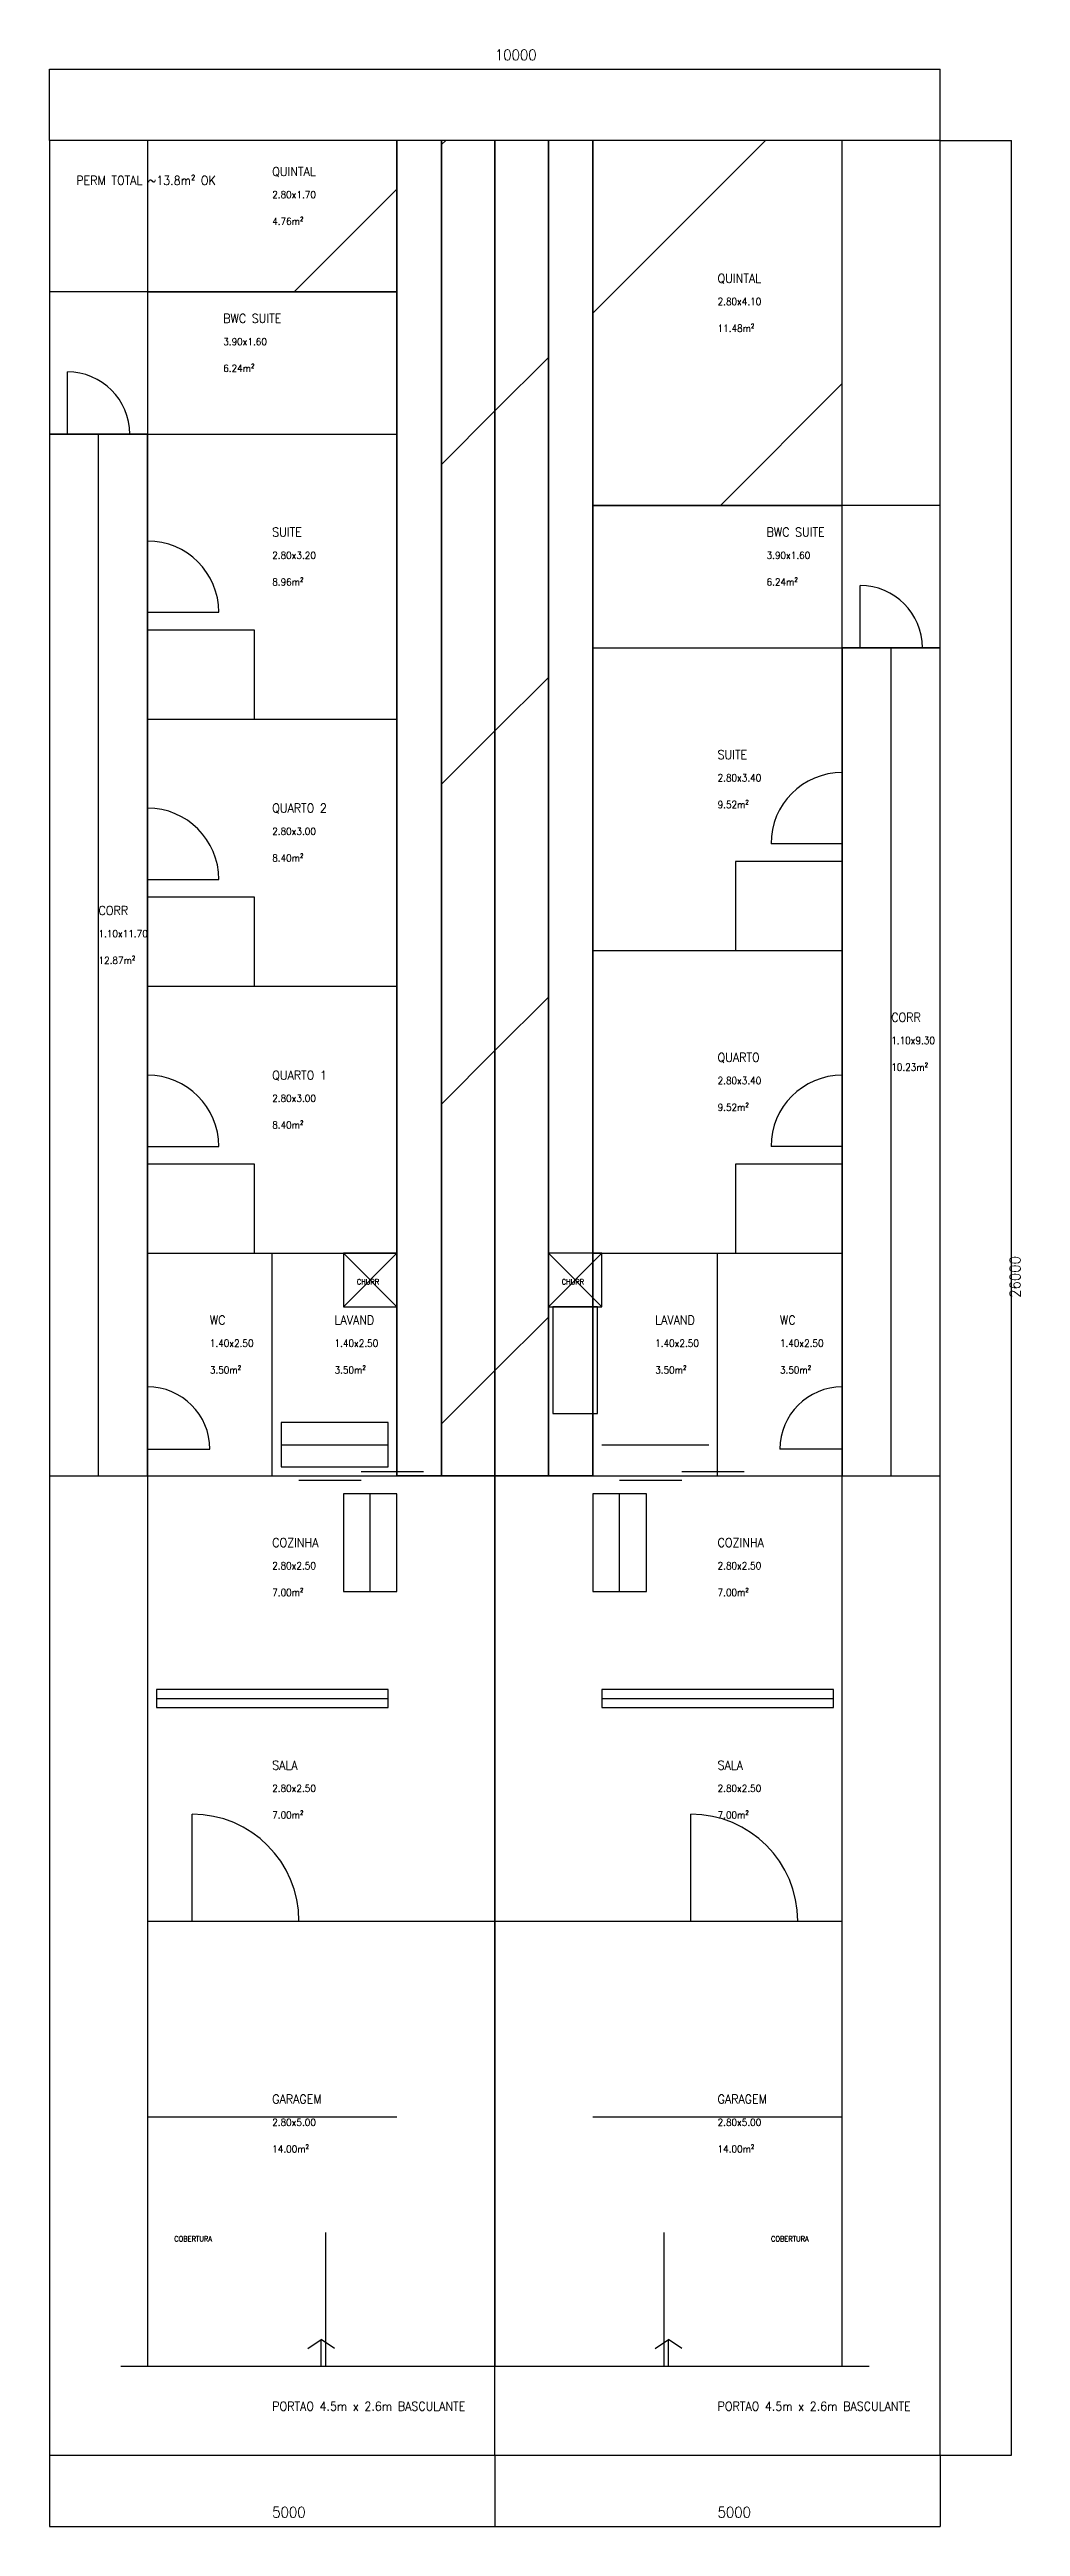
# Model space of a CAD drawing. Header units: millimetres. Extents: x 0 to 10900, y -800 to 27020.
import ezdxf

# ---------------------------------------------------------------- set-up
doc = ezdxf.new("R2010")
doc.units = ezdxf.units.MM
doc.linetypes.add('DASHED', pattern=[50, -50])
for name, color, linetype in [('BANCADA', 4, 'Continuous'), ('CALCADA', 252, 'Continuous'), ('CORR_INT', 8, 'Continuous'), ('COTAS', 1, 'Continuous'), ('DIVISAS', 8, 'Continuous'), ('HATCH_PERM', 152, 'Continuous'), ('JANELAS', 3, 'Continuous'), ('PAREDES', 7, 'Continuous'), ('PORTAO', 1, 'Continuous'), ('PORTAS', 30, 'Continuous'), ('TEXTOS', 5, 'Continuous')]:
    doc.layers.add(name, color=color, linetype=linetype)
doc.styles.add('textstyle3', font='Standard')

msp = doc.modelspace()

# ---------------------------------------------------------------- hatches: boundary and pattern name
at = {"layer": 'HATCH_PERM', "transparency": 33554687}
h = msp.add_hatch(dxfattribs=at)
h.set_pattern_fill('ANSI31', scale=800, style=0, pattern_type=0)
h.paths.add_polyline_path([(1100, 24300), (3900, 24300), (3900, 26000), (1100, 26000)], flags=0)
h = msp.add_hatch(dxfattribs=at)
h.set_pattern_fill('ANSI31', scale=800, style=0, pattern_type=0)
h.paths.add_polyline_path([(4400, 11000), (5000, 11000), (5000, 26000), (4400, 26000)], flags=0)
h = msp.add_hatch(dxfattribs=at)
h.set_pattern_fill('ANSI31', scale=800, style=0, pattern_type=0)
h.paths.add_polyline_path([(5000, 11000), (5600, 11000), (5600, 26000), (5000, 26000)], flags=0)
h = msp.add_hatch(dxfattribs=at)
h.set_pattern_fill('ANSI31', scale=800, style=0, pattern_type=0)
h.paths.add_polyline_path([(6100, 21900), (8900, 21900), (8900, 26000), (6100, 26000)], flags=0)

# ---------------------------------------------------------------- linework, layer by layer
msp.add_lwpolyline([(6150, 11700), (6150, 12900), (5650, 12900), (5650, 11700)], close=True)
at = {"layer": 'BANCADA'}
for p, q in [((3300, 12900), (3900, 13500)), ((3300, 13500), (3900, 12900)), ((5600, 12900), (6200, 13500)), ((5600, 13500), (6200, 12900))]:
    msp.add_line(p, q, dxfattribs=at)
at = {"layer": 'BANCADA', "linetype": 'DASHED'}
for p, q in [((2600, 11350), (3800, 11350)), ((6200, 11350), (7400, 11350)), ((3600, 9700), (3600, 10800)), ((6400, 9700), (6400, 10800)), ((1200, 8500), (3800, 8500)), ((6200, 8500), (8800, 8500))]:
    msp.add_line(p, q, dxfattribs=at)
at = {"layer": 'BANCADA'}
for points in [[(3300, 12900), (3900, 12900), (3900, 13500), (3300, 13500)], [(5600, 12900), (6200, 12900), (6200, 13500), (5600, 13500)], [(2600, 11100), (3800, 11100), (3800, 11600), (2600, 11600)], [(3300, 9700), (3900, 9700), (3900, 10800), (3300, 10800)], [(6100, 9700), (6700, 9700), (6700, 10800), (6100, 10800)], [(1200, 8400), (3800, 8400), (3800, 8600), (1200, 8600)], [(6200, 8400), (8800, 8400), (8800, 8600), (6200, 8600)]]:
    msp.add_lwpolyline(points, close=True, dxfattribs=at)
at = {"layer": 'CALCADA'}
for points in [[(3900, 11000), (4400, 11000), (4400, 26000), (3900, 26000)], [(5600, 11000), (6100, 11000), (6100, 26000), (5600, 26000)]]:
    msp.add_lwpolyline(points, close=True, dxfattribs=at)
at = {"layer": 'CORR_INT', "linetype": 'DASHED'}
for p, q in [((550, 11000), (550, 22700)), ((9450, 11000), (9450, 20300))]:
    msp.add_line(p, q, dxfattribs=at)
at = {"layer": 'CORR_INT'}
for points in [[(0, 11000), (1100, 11000), (1100, 22700), (0, 22700)], [(8900, 11000), (10000, 11000), (10000, 20300), (8900, 20300)]]:
    msp.add_lwpolyline(points, close=True, dxfattribs=at)
at = {"layer": 'COTAS'}
for p, q in [((0, 26000), (0, 26800)), ((0, 26800), (10000, 26800)), ((10000, 26000), (10000, 26800)), ((10000, 26000), (10800, 26000)), ((10800, 0), (10800, 26000)), ((0, 0), (0, -800)), ((5000, 0), (5000, -800)), ((5000, 0), (5000, -800)), ((10000, 0), (10000, -800)), ((10000, 0), (10800, 0)), ((0, -800), (5000, -800)), ((5000, -800), (10000, -800))]:
    msp.add_line(p, q, dxfattribs=at)
at = {"layer": 'DIVISAS'}
msp.add_line((5000, 0), (5000, 26000), dxfattribs=at)
msp.add_lwpolyline([(0, 0), (10000, 0), (10000, 26000), (0, 26000)], close=True, dxfattribs=at)
at = {"layer": 'HATCH_PERM', "color": 152}
for points in [[(1100, 24300), (3900, 24300), (3900, 26000), (1100, 26000)], [(4400, 11000), (5000, 11000), (5000, 26000), (4400, 26000)], [(5000, 11000), (5600, 11000), (5600, 26000), (5000, 26000)], [(6100, 21900), (8900, 21900), (8900, 26000), (6100, 26000)]]:
    msp.add_lwpolyline(points, close=True, dxfattribs=at)
at = {"layer": 'JANELAS'}
for p, q in [((1650, 24300), (2250, 24300)), ((3900, 20500), (3900, 21700)), ((7750, 21900), (8350, 21900)), ((6100, 18000), (6100, 19200)), ((3900, 17400), (3900, 18600)), ((3900, 14400), (3900, 15600)), ((6100, 14600), (6100, 15800)), ((3900, 11950), (3900, 12550)), ((6100, 11950), (6100, 12550)), ((3100, 1000), (3100, 2500)), ((6900, 1000), (6900, 2500))]:
    msp.add_line(p, q, dxfattribs=at)
at = {"layer": 'PAREDES'}
for p, q in [((1100, 22700), (3900, 22700)), ((6100, 20300), (8900, 20300)), ((1100, 19500), (3900, 19500)), ((6100, 16900), (8900, 16900)), ((1100, 16500), (3900, 16500)), ((1100, 13500), (3900, 13500)), ((2500, 11000), (2500, 13500)), ((6100, 13500), (8900, 13500)), ((7500, 11000), (7500, 13500)), ((1100, 11000), (3900, 11000)), ((6100, 11000), (8900, 11000)), ((1100, 6000), (1600, 6000)), ((2800, 6000), (5000, 6000)), ((5000, 6000), (7200, 6000)), ((8400, 6000), (8900, 6000))]:
    msp.add_line(p, q, dxfattribs=at)
at = {"layer": 'PAREDES', "linetype": 'DASHED'}
for p, q in [((1100, 3800), (3900, 3800)), ((6100, 3800), (8900, 3800))]:
    msp.add_line(p, q, dxfattribs=at)
at = {"layer": 'PAREDES'}
for points in [[(0, 22700), (3900, 22700), (3900, 24300), (0, 24300)], [(1100, 1000), (5000, 1000), (5000, 11000), (3900, 11000), (3900, 24300), (1100, 24300)], [(5000, 1000), (8900, 1000), (8900, 21900), (6100, 21900), (6100, 11000), (5000, 11000)], [(6100, 20300), (10000, 20300), (10000, 21900), (6100, 21900)], [(1100, 19500), (2300, 19500), (2300, 20500), (1100, 20500)], [(7700, 16900), (8900, 16900), (8900, 17900), (7700, 17900)], [(1100, 16500), (2300, 16500), (2300, 17500), (1100, 17500)], [(1100, 13500), (2300, 13500), (2300, 14500), (1100, 14500)], [(7700, 13500), (8900, 13500), (8900, 14500), (7700, 14500)]]:
    msp.add_lwpolyline(points, close=True, dxfattribs=at)
at = {"layer": 'PORTAO'}
for p, q in [((2900, 1200), (3050, 1300)), ((3050, 1000), (3050, 1300)), ((3200, 1200), (3050, 1300)), ((6800, 1200), (6950, 1300)), ((6950, 1000), (6950, 1300)), ((7100, 1200), (6950, 1300)), ((800, 1000), (5300, 1000)), ((4700, 1000), (9200, 1000))]:
    msp.add_line(p, q, dxfattribs=at)
at = {"layer": 'PORTAS'}
for p, q in [((200, 22700), (200, 23400)), ((200, 22700), (900, 22700)), ((1100, 20700), (1100, 21500)), ((9100, 20300), (9100, 21000)), ((1100, 20700), (1900, 20700)), ((9100, 20300), (9800, 20300)), ((8900, 18100), (8900, 18900)), ((1100, 17700), (1100, 18500)), ((8900, 18100), (8100, 18100)), ((1100, 17700), (1900, 17700)), ((1100, 14700), (1100, 15500)), ((8900, 14700), (8900, 15500)), ((1100, 14700), (1900, 14700)), ((8900, 14700), (8100, 14700)), ((1100, 11300), (1100, 12000)), ((8900, 11300), (8900, 12000)), ((1100, 11300), (1800, 11300)), ((8900, 11300), (8200, 11300)), ((2800, 11000), (4200, 11000)), ((2800, 10950), (3500, 10950)), ((3500, 11050), (4200, 11050)), ((6400, 11000), (7800, 11000)), ((6400, 10950), (7100, 10950)), ((7100, 11050), (7800, 11050)), ((1600, 6000), (1600, 7200)), ((7200, 6000), (7200, 7200)), ((1600, 6000), (2800, 6000)), ((7200, 6000), (8400, 6000))]:
    msp.add_line(p, q, dxfattribs=at)
for centre, radius, start, end in [((200, 22700), 700, 0, 90), ((1100, 20700), 800, 0, 90), ((9100, 20300), 700, 0, 90), ((8900, 18100), 800, 90, 180), ((1100, 17700), 800, 0, 90), ((1100, 14700), 800, 0, 90), ((8900, 14700), 800, 90, 180), ((1100, 11300), 700, 0, 90), ((8900, 11300), 700, 90, 180), ((1600, 6000), 1200, 0, 90), ((7200, 6000), 1200, 0, 90)]:
    msp.add_arc(centre, radius, start, end, dxfattribs=at)

# ---------------------------------------------------------------- texts
at = {"layer": 'COTAS', "style": 'textstyle3'}
for s, height, p in [('10000', 120, (5000, 26900)), ('2.80x1.70', 80, (2500, 25350)), ('4.76m²', 80, (2500, 25050)), ('2.80x4.10', 80, (7500, 24150)), ('11.48m²', 80, (7500, 23850)), ('3.90x1.60', 80, (1950, 23700)), ('6.24m²', 80, (1950, 23400)), ('2.80x3.20', 80, (2500, 21300)), ('3.90x1.60', 80, (8050, 21300)), ('8.96m²', 80, (2500, 21000)), ('6.24m²', 80, (8050, 21000)), ('2.80x3.40', 80, (7500, 18800)), ('9.52m²', 80, (7500, 18500)), ('2.80x3.00', 80, (2500, 18200)), ('8.40m²', 80, (2500, 17900)), ('1.10x11.70', 80, (550, 17050)), ('12.87m²', 80, (550, 16750)), ('1.10x9.30', 80, (9450, 15850)), ('10.23m²', 80, (9450, 15550)), ('2.80x3.40', 80, (7500, 15400)), ('2.80x3.00', 80, (2500, 15200)), ('9.52m²', 80, (7500, 15100)), ('8.40m²', 80, (2500, 14900)), ('1.40x2.50', 80, (1800, 12450)), ('1.40x2.50', 80, (3200, 12450)), ('1.40x2.50', 80, (6800, 12450)), ('1.40x2.50', 80, (8200, 12450)), ('3.50m²', 80, (1800, 12150)), ('3.50m²', 80, (3200, 12150)), ('3.50m²', 80, (6800, 12150)), ('3.50m²', 80, (8200, 12150)), ('2.80x2.50', 80, (2500, 9950)), ('2.80x2.50', 80, (7500, 9950)), ('7.00m²', 80, (2500, 9650)), ('7.00m²', 80, (7500, 9650)), ('2.80x2.50', 80, (2500, 7450)), ('2.80x2.50', 80, (7500, 7450)), ('7.00m²', 80, (2500, 7150)), ('7.00m²', 80, (7500, 7150)), ('2.80x5.00', 80, (2500, 3700)), ('2.80x5.00', 80, (7500, 3700)), ('14.00m²', 80, (2500, 3400)), ('14.00m²', 80, (7500, 3400)), ('5000', 120, (2500, -700)), ('5000', 120, (7500, -700))]:
    msp.add_text(s, height=height, dxfattribs=at).set_placement(p)
msp.add_text('26000', height=120, rotation=90, dxfattribs=at).set_placement((10900, 13000))
at = {"layer": 'TEXTOS', "style": 'textstyle3'}
for s, height, p in [('PERM TOTAL ~13.8m² OK', 100, (300, 25500)), ('QUINTAL', 100, (2500, 25600)), ('QUINTAL', 100, (7500, 24400)), ('BWC SUITE', 100, (1950, 23950)), ('SUITE', 100, (2500, 21550)), ('BWC SUITE', 100, (8050, 21550)), ('SUITE', 100, (7500, 19050)), ('QUARTO 2', 100, (2500, 18450)), ('CORR', 100, (550, 17300)), ('CORR', 100, (9450, 16100)), ('QUARTO', 100, (7500, 15650)), ('QUARTO 1', 100, (2500, 15450)), ('CHURR', 60, (3450, 13150)), ('CHURR', 60, (5750, 13150)), ('WC', 100, (1800, 12700)), ('LAVAND', 100, (3200, 12700)), ('LAVAND', 100, (6800, 12700)), ('WC', 100, (8200, 12700)), ('COZINHA', 100, (2500, 10200)), ('COZINHA', 100, (7500, 10200)), ('SALA', 100, (2500, 7700)), ('SALA', 100, (7500, 7700)), ('GARAGEM', 100, (2500, 3950)), ('GARAGEM', 100, (7500, 3950)), ('COBERTURA', 60, (1400, 2400)), ('COBERTURA', 60, (8100, 2400)), ('PORTAO 4.5m x 2.6m BASCULANTE', 100, (2500, 500)), ('PORTAO 4.5m x 2.6m BASCULANTE', 100, (7500, 500))]:
    msp.add_text(s, height=height, dxfattribs=at).set_placement(p)

doc.saveas('drawing.dxf')
